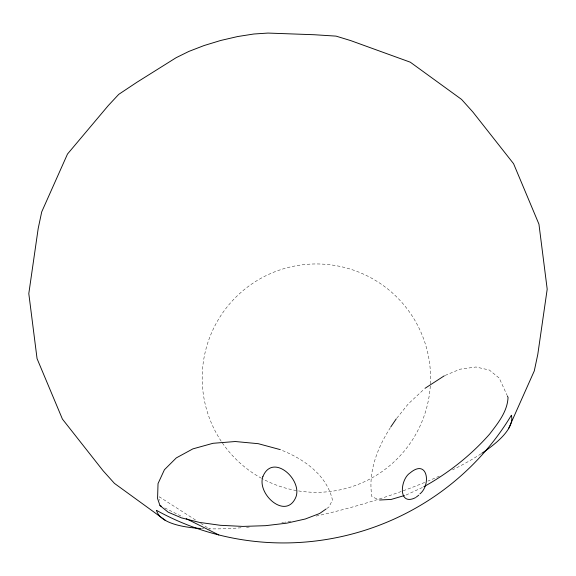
<?xml version="1.0" encoding="UTF-8"?>
<svg xmlns="http://www.w3.org/2000/svg" width="576" height="576" viewBox="0 0 576 576"><rect width="100%" height="100%" fill="white"/><g stroke="black" fill="none" stroke-linecap="round" stroke-linejoin="round"><path stroke-width="0.43" stroke-dasharray="2.88 2.16" d="M390.398 427.608C377.366 447.919 367.769 472.284 371.916 496.75L378.778 499.687M396.799 418.205L408.233 403.949L424.346 388.922M326.786 508.514L328.925 507.017L332.474 500.018C326.693 474.905 303.818 458.942 281.102 450.014M406.037 495.058L423.101 487.181M445.154 375.437L460.058 369.202L475.97 366.998L489.326 370.03L499.212 378.072L507.024 395.172M164.75 507.946L183.024 517.075M195.458 519.977L159.343 496.829L159.602 500.321M200.722 523.354L209.75 529.142M481.075 453.766A183.701 47.549 -15 0 1 452.506 469.886M439.322 476.122A183.701 47.549 -15 0 1 427.867 481.111M424.692 482.436A183.701 47.549 -15 0 1 314.611 516.413M290.844 521.15A183.701 47.549 -15 0 1 284.537 522.252M283.644 522.403A183.701 47.549 -15 0 1 281.851 522.698M249.314 527.033A183.701 47.549 -15 0 1 246.542 527.299M241.049 527.774A183.701 47.549 -15 0 1 208.433 528.811M203.789 528.646A183.701 47.549 -15 0 1 201.982 528.552M221.177 441.187A114.192 114.192 0 0 1 286.826 267.84A114.192 114.192 0 0 1 430.358 385.135M430.301 386.014A114.192 114.192 0 0 1 262.332 478.728M261.569 478.31A114.192 114.192 0 0 1 221.666 441.922"/><path stroke-width="0.86" d="M508.507 428.753L534.29 370.901L537.797 354.355L547.2 289.181L538.942 224.158L513.583 163.714L472.846 111.967L461.542 99.396L410.285 62.186L350.698 40.601L336.06 36.122L314.323 34.74L268.006 33.07L253.836 34.006L237.722 36.526L220.759 40.457L204.106 45.533L188.892 51.408L176.155 57.686L136.879 82.289L118.742 94.356L108.302 105.545L67.493 154.037L41.71 211.889L38.203 228.427L28.8 293.609L37.058 358.632L62.417 419.076L103.154 470.822L114.458 483.394L165.715 520.603M390.845 426.845L396.252 418.882M419.875 493.942C431.417 484.747 427.55 458.15 410.026 472.99C400.061 479.34 397.786 506.671 415.606 497.606M416.239 497.124L418.745 495.202M326.074 509.011L319.658 513.49L305.309 518.99L286.848 523.152L265.543 525.679L242.834 526.414L220.277 525.29L199.404 522.396L181.634 517.932L168.192 512.186L159.984 505.57L157.572 498.514L158.033 483.595L164.419 469.742L176.299 457.906L192.866 448.884L212.983 443.297L235.289 441.526L258.257 443.686L280.318 449.64M424.994 388.325L444.326 375.782M423.857 486.727C448.531 473.026 470.952 455.292 489.622 434.102C497.916 423.238 507.37 411.746 508.054 397.469L507.362 395.942M404.381 495.547L391.176 499.435L379.541 500.011M159.984 505.57L161.575 506.362M186.199 518.659L218.779 534.931M481.817 453.276A183.701 47.549 -15 0 0 511.366 415.246A259.79 250.942 -15 0 1 156.485 510.336A183.701 47.549 -15 0 0 201.089 528.494M262.886 476.59C256.622 494.294 286.286 520.718 295.999 496.85C302.27 479.153 272.599 452.729 262.886 476.59"/></g></svg>
